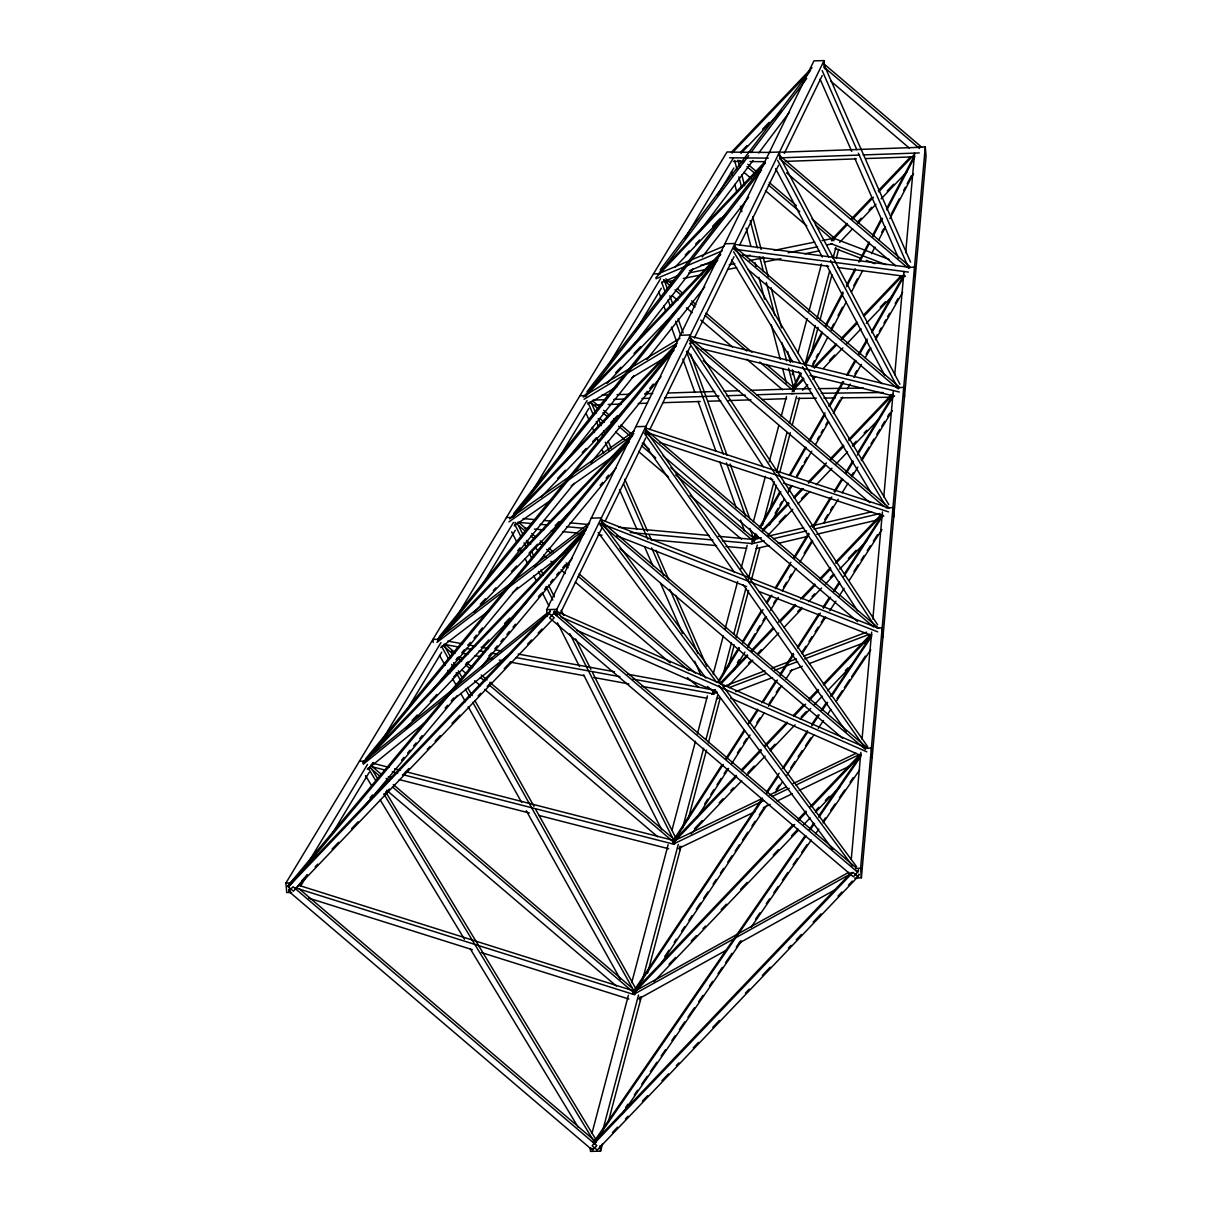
<?xml version="1.0" encoding="UTF-8"?>
<svg xmlns="http://www.w3.org/2000/svg" width="1212" height="1212" viewBox="0 0 1212 1212"><rect width="100%" height="100%" fill="white"/><g stroke="black" fill="none" stroke-linecap="round" stroke-linejoin="round"><path stroke-width="1.5" d="M851.263 859.429L860.853 752.364M862.035 739.214L871.655 632.134M872.837 618.984L882.427 511.918M883.775 496.89L893.199 391.688M894.714 374.781L903.985 271.458M905.682 252.687L914.606 153.121M854.596 878.155L861.384 877.761L860.611 868.216L925.286 146.879L918.499 147.288M861.384 877.761L926.059 156.409L925.286 146.879M591.986 1133.175L628.392 995.279M631.74 982.568L668.145 844.688M671.978 830.159L695.461 741.259M697.37 734.002L707.429 695.885M713.186 674.114L723.246 636.012M725.155 628.755L737.608 581.578M740.956 568.867L747.183 545.279M753.409 521.69L765.393 476.331M769.226 461.817L778.801 425.533M781.195 416.458L786.467 396.506M792.224 374.735L793.178 371.099M797.966 352.95L807.071 318.483M808.98 311.226L821.433 264.049M602.576 1131.099L638.512 995.007M642.345 980.493L678.265 844.416M682.583 828.099L703.657 748.258M706.051 739.184L717.549 695.627M723.291 673.857L731.442 643.011M733.836 633.937L745.804 588.577M748.198 579.503L757.303 545.021M762.575 525.069L774.074 481.512M776.468 472.453L786.997 432.532M789.406 423.458L796.587 396.248M805.207 363.585L815.267 325.483M817.176 318.226L829.644 271.049M832.992 258.338L835.871 247.46M590.123 1147.734L590.471 1151.4L600.591 1151.142L602.5 1143.886M608.257 1122.1L641.315 996.9M769.681 510.631L776.392 485.224M779.74 472.528L790.285 432.608M792.209 425.351L799.39 398.142M647.541 973.312L681.068 846.309M688.249 819.1L706.46 750.137M708.369 742.88L719.867 699.339M728.488 666.676L734.245 644.89M736.154 637.633L748.607 590.456M751.485 579.578L759.621 548.733M810.889 354.586L818.07 327.361M819.979 320.104L831.962 274.745M836.265 258.414L838.674 249.339M550.006 611.03L549.157 613.439L554.217 617.756L293.41 891.168L288.35 886.851L289.183 884.427L548.688 612.393M288.698 891.29L293.046 886.729L596.849 1145.628L592.501 1150.188L288.698 891.29L289.547 888.866M858.505 869.807L857.657 872.231L853.309 876.776L549.521 617.878L553.854 613.333L554.702 610.909L855.611 867.353M858.02 876.655L852.945 872.352L592.138 1145.749L597.198 1150.067L858.02 876.655L858.853 874.246M547.157 616.166L546.733 609.606L813.934 60.858L824.054 60.6L824.584 68.796M557.278 615.908L556.838 609.348L824.054 60.6M559.959 614.105L602.031 527.735M605.318 520.963L645.738 437.956M649.859 429.487L690.264 346.511M694.385 338.042L733.972 256.747M739.759 244.885L778.513 165.271M784.285 153.424L822.221 75.523M793.133 387.007L800.117 373.675M804.48 365.342L821.963 331.997M825.448 325.316L842.931 291.986M846.431 285.305L855.157 268.64M858.657 261.974L869.14 241.961M872.64 235.295L881.382 218.63M886.623 208.615L914.575 155.272M792.512 390.082L801.253 373.402M805.616 365.07L822.221 333.391M825.72 326.725L843.188 293.38M846.688 286.714L855.43 270.034M859.793 261.701L869.413 243.37M872.898 236.704L882.518 218.357M886.881 210.024L914.848 156.666M812.737 363.964L814.479 360.631M816.221 357.298L817.979 353.965M831.084 328.952L833.704 323.952M838.068 315.62L842.446 307.272M853.793 285.608L857.293 278.942M881.76 232.25L883.503 228.916M891.365 213.918L899.243 198.904M903.607 190.572L905.349 187.239M907.106 183.906L911.469 175.573M812.131 367.024L827.857 337.027M831.341 330.346L846.203 302.015M851.445 292.001L862.808 270.337M871.534 253.656L875.034 246.99M878.533 240.324L885.517 226.992M889.896 218.645L913.484 173.634M752.788 538.992L755.606 534.068M759.363 527.508L779.983 491.451M789.376 475.059L805.313 447.198M809.055 440.638L825.008 412.762M828.75 406.217L842.825 381.628M846.582 375.069L855.021 360.312M858.763 353.752L867.216 339.012M871.898 330.815L903.788 275.079M752.758 540.87L756.515 534.31M760.272 527.765L780.892 491.693M790.269 475.301L806.222 447.44M809.964 440.88L824.978 414.655M829.659 406.459L843.734 381.871M847.491 375.311L855.93 360.555M859.672 353.995L867.186 340.89M871.867 332.694L904.697 275.321M775.18 513.267L777.998 508.343M779.877 505.071L781.755 501.798M788.315 490.315L790.194 487.042M796.754 475.574L802.389 465.726M804.253 462.454L807.071 457.53M817.388 439.502L819.267 436.229M821.145 432.942L823.009 429.669M825.827 424.745L827.705 421.473M834.265 410.004L839.901 400.157M854.899 373.932L856.778 370.66M866.156 354.268L868.974 349.344M875.534 337.875L877.412 334.588M879.291 331.315L881.169 328.043M883.972 323.119L885.851 319.847M887.729 316.559L889.608 313.287M895.229 303.454L898.047 298.531M769.529 524.993L784.528 498.753M788.285 492.208L792.042 485.648M796.723 477.452L811.737 451.228M815.479 444.668L828.614 421.715M833.295 413.519L842.688 397.127M847.37 388.931L850.188 384.022M853.93 377.462L861.444 364.342M865.186 357.782L870.822 347.95M875.503 339.754L902.698 292.213M291.683 892.562L286.714 892.517L285.941 882.987L727.018 151.97L733.654 152.03M382.947 738.79L440.971 642.602M456.454 616.953L513.524 522.372M530.932 493.526L587.047 400.536M684.735 238.628L733.093 158.469M306.53 865.444L367.478 764.439M608.318 365.266L660.555 278.699M300.531 886.199L307.303 874.973M331.482 834.901L369.205 772.377M405.959 711.459L441.744 652.147M482.376 584.82L515.267 530.311M558.793 458.166L588.79 408.474M635.209 331.527L661.313 288.244M717.428 195.253L733.866 168.013M718.201 681.341L738.82 647.556M742.759 641.118L761.409 610.545M766.332 602.5L770.256 596.062M775.165 588.017L790.875 562.277M793.83 557.444L808.556 533.31M812.494 526.872L830.159 497.92M834.098 491.481L841.946 478.604M845.885 472.165L852.763 460.908M857.672 452.864L893.032 394.945M718.852 682.023L739.471 648.238M742.426 643.405L763.045 609.621M766.984 603.182L771.892 595.137M775.816 588.699L790.557 564.565M794.481 558.126L809.207 533.992M813.146 527.568L831.796 496.996M834.75 492.163L842.613 479.285M846.537 472.862L853.415 461.59M857.338 455.151L893.683 395.627M737.381 662.706L739.35 659.48M748.183 644.996L755.061 633.74M757.03 630.528L759.969 625.695M762.924 620.862L764.893 617.65M773.726 603.167L775.695 599.955M783.543 587.078L786.497 582.245M789.436 577.427L791.406 574.2M804.177 553.293L812.025 540.416M824.796 519.493L827.751 514.676M830.69 509.843L832.659 506.631M851.324 476.058L853.278 472.832M861.141 459.969L869.004 447.092M870.958 443.88L873.913 439.047M876.852 434.229L879.806 429.396M881.76 426.185L884.715 421.352M887.654 416.519L889.623 413.307M733.124 671.433L744.91 652.117M747.865 647.299L766.514 616.726M770.453 610.287L778.301 597.41M782.24 590.986L795.981 568.458M799.92 562.02L812.676 541.097M823.493 523.402L838.219 499.268M842.143 492.829L848.036 483.179M851.975 476.74L857.869 467.09M861.793 460.651L892.244 410.777M674.796 838.189L721.822 764.939M725.897 758.56L744.304 729.897M748.395 723.519L757.591 709.187M761.681 702.808L775.983 680.523M780.073 674.145L793.36 653.435M797.451 647.072L818.918 613.62M823.009 607.257L829.144 597.698M833.235 591.32L839.371 581.775M844.476 573.806L881.275 516.463M673.13 842.476L723.216 764.439M726.291 759.651L744.683 730.987M749.789 723.019L757.97 710.277M763.075 702.324L777.392 680.023M780.452 675.235L793.754 654.541M797.829 648.162L820.327 613.12M823.387 608.348L830.538 597.198M834.629 590.835L839.749 582.866M843.84 576.488L882.669 515.964M704.702 803.92L707.778 799.147M710.838 794.36L713.913 789.588M716.974 784.815L721.064 778.437M724.125 773.665L727.2 768.878M737.411 752.955L740.487 748.183M743.547 743.395L746.622 738.623M756.833 722.7L759.909 717.913M769.105 703.581L773.195 697.218M776.256 692.431L779.331 687.658M801.814 652.617L805.904 646.238M808.965 641.466L812.04 636.694M815.1 631.906L818.176 627.134M821.236 622.362L824.296 617.575M853.945 571.382L858.035 565.019M861.096 560.232L864.171 555.46M867.231 550.687L870.307 545.9M873.367 541.128L877.458 534.75M696.915 817.767L728.594 768.393M731.669 763.605L750.061 734.942M754.152 728.563L764.378 712.641M768.469 706.263L781.755 685.568M785.846 679.19L791.981 669.645M802.192 653.707L825.705 617.075M829.796 610.712L835.932 601.152M838.992 596.38L844.097 588.411M849.218 580.442L881.927 529.477M550.278 611.121L547.809 614.863L363.433 764.075M634.209 990.219L762.348 798.375M766.56 792.087L779.164 773.211M782.301 768.499L807.51 730.76M811.722 724.473L818.024 715.035M821.175 710.323L826.417 702.46M830.629 696.173L870.534 636.406M633.3 993.234L762.484 799.814M766.681 793.527L778.24 776.241M783.482 768.378L807.646 732.199M811.843 725.912L819.191 714.913M822.342 710.187L827.599 702.324M831.796 696.036L871.716 636.285M664.767 956.48L668.963 950.193M674.22 942.33L676.311 939.179M681.568 931.316L684.719 926.604M688.916 920.317L692.067 915.605M696.279 909.303L700.475 903.016M703.627 898.304L707.823 892.017M713.08 884.154L716.231 879.427M720.428 873.14L723.579 868.428M727.776 862.141L731.987 855.839M735.139 851.127L739.335 844.84M742.486 840.113L747.743 832.25M751.94 825.963L755.091 821.251M759.288 814.964L763.499 808.677M776.089 789.8L779.24 785.088M790.8 767.787L794.996 761.5M798.147 756.773L802.359 750.486M805.51 745.774L810.752 737.911M837.007 698.597L842.264 690.734M844.37 687.583L849.612 679.72M851.718 676.584L865.368 656.131M659.646 965.782L766.772 805.389M775.18 792.815L782.528 781.816M786.724 775.513L814.04 734.639M818.236 728.351L823.493 720.489M827.69 714.186L830.841 709.474M836.098 701.612L870.746 649.723M594.637 1140.689L805.041 835.75M809.328 829.523L813.616 823.296M818.994 815.524L859.778 756.394M593.456 1143.992L805.995 835.947M810.298 829.72L814.585 823.493M818.888 817.267L860.747 756.591M625.71 1107.389L627.861 1104.268M634.3 1094.936L637.512 1090.27M641.815 1084.043L647.178 1076.271M650.405 1071.605L656.843 1062.273M661.131 1056.046L665.433 1049.819M671.872 1040.487L675.084 1035.821M679.387 1029.594L684.75 1021.822M687.977 1017.156L694.415 1007.808M698.703 1001.597L703.005 995.37M709.444 986.038L712.656 981.372M718.034 973.584L722.322 967.358M725.549 962.692L731.987 953.359M736.275 947.133L740.577 940.906M755.606 919.135L759.894 912.909M766.332 903.576L769.559 898.91M773.847 892.683L778.134 886.457M782.437 880.23L787.8 872.458M793.163 864.671L797.466 858.46M801.753 852.233L807.131 844.446M823.221 821.115L825.372 817.994M830.735 810.222L835.038 803.995M839.325 797.769L844.703 789.997M850.067 782.21L853.278 777.543M622.377 1113.813L741.532 941.118M751.198 927.104L811.313 839.977M815.6 833.765L818.827 829.084M823.115 822.872L859.611 769.968M660.267 269.852L810.48 70.478M662.161 270.382L748.652 155.59M750.925 152.576L806.692 78.553M699.566 231.492L753.046 160.499M758.742 152.954L789.466 112.171M587.017 391.703L764.833 163.272M587.275 393.961L761.59 170.013M629.013 350.98L692.931 268.867M702.233 256.929L748.713 197.208M856.46 877.912L859.232 874.413M513.736 513.494L720.337 254.565M512.373 517.509L717.792 260.065M564.247 463.029L633.906 375.735M646.89 359.464L704.733 286.956M439.214 636.755L675.902 345.799M437.471 641.012L674.16 350.056M517.675 550.748L520.054 547.824M644.935 394.309L647.314 391.385M649.693 388.461L653.268 384.083M495.708 579.866L574.2 483.376M590.85 462.908L661.025 376.644M365.888 758.485L632.634 435.638M367.387 758.651L629.331 441.607M455.97 659.843L458.363 656.934M461.969 652.571L464.378 649.662M467.983 645.299L470.377 642.39M473.983 638.027L476.392 635.118M478.801 632.209L482.391 627.846M600.152 485.33L602.561 482.421M606.167 478.058L608.56 475.149M431.033 691.991L517.539 587.29M534.371 566.928L616.075 468.029M585.76 529.856L287.683 886.017L290.107 885.002L451.273 692.431M453.697 689.537L584.548 533.174M370.024 797.935L372.448 795.042M401.536 760.288L403.96 757.394M407.596 753.046L410.02 750.152M413.656 745.819L416.08 742.911M419.716 738.578L422.124 735.684M445.152 708.172L447.576 705.278M451.212 700.93L453.636 698.036M488.769 656.04L491.193 653.147M494.829 648.814L497.253 645.905M500.889 641.572L503.313 638.679M506.949 634.33L509.373 631.437M513.009 627.089L515.433 624.195M538.461 596.683L540.87 593.789M544.506 589.441L546.93 586.547M550.566 582.199L552.99 579.306M556.626 574.973L559.05 572.064M562.686 567.731L565.11 564.837M296.122 888.123L307.03 875.094M362.767 808.495L457.272 695.567M481.512 666.6L572.397 558.02M751.804 541.931L753.985 539.537L761.333 537.81M731.563 152.061L812.025 67.721M732.018 153.121L808.586 72.856M740.517 152.288L747.016 145.485M762.59 129.169L769.075 122.367M740.971 153.348L781.21 111.186M659.358 272.518L764.863 161.923M655.904 277.669L765.317 162.984M685.265 254.99L689.173 250.899M695.673 244.066L699.582 239.976M712.611 226.311L720.428 218.13M675.296 266.973L726.094 213.721M583.245 397.082L720.307 253.414M585.017 396.763L720.776 254.459M615.726 372.66L620.938 367.191M633.997 353.51L640.527 346.662M607.045 383.295L677.538 309.408M509.722 518.918L677.114 343.45M512.782 517.266L676.266 345.875M557.611 478.346L565.398 470.195M582.26 452.5L586.153 448.425M592.653 441.622L596.546 437.547M610.818 422.579L617.302 415.777M541.203 497.087L622.938 411.398M437.502 639.391L633.861 433.563M440.562 637.724L629.119 440.062M480.285 604.182L485.482 598.728M493.284 590.547L495.89 587.82M511.494 571.458L516.691 566.004M529.705 552.384L537.507 544.203M555.702 525.114L558.308 522.387M474.24 612.045L575.67 505.722M831.538 239.718L847.112 223.387M851.006 219.311L871.761 197.556M878.245 190.754L910.682 156.742M831.993 240.779L847.567 224.447M852.748 219.008L873.519 197.253M878.7 191.814L913.742 155.075M857.354 222.266L861.247 218.19M869.034 210.024L871.64 207.297M887.199 190.981L893.698 184.179M839.643 242.37L852.627 228.765M857.808 223.326L875.973 204.283M881.169 198.844L907.121 171.634M362.706 762.59L586.714 527.765M363.161 763.651L585.881 530.189M412.05 720.489L417.261 715.035M430.29 701.369L436.805 694.552M453.727 676.796L457.636 672.705M465.453 664.509L468.059 661.782M482.376 646.769L488.89 639.936M504.525 623.559L509.737 618.09M370.842 765.226L373.432 762.5M406.005 728.367L527.129 601.394M288.35 886.851L549.157 613.439M302.076 880.548L307.287 875.079M315.12 866.868L317.726 864.141M332.073 849.097L338.587 842.264M351.631 828.599L358.146 821.766M384.234 794.421L389.446 788.951M402.49 775.286L409.005 768.453M427.26 749.304L429.866 746.577M435.093 741.108L440.304 735.639M452.046 723.337L459.863 715.125M478.119 695.991L480.725 693.264M487.254 686.431L491.163 682.326M504.207 668.66L510.722 661.813M527.674 644.042L531.583 639.951M538.113 633.118L542.022 629.013M793.072 388.961L803.495 378.038M813.919 367.115L836.068 343.905M841.264 338.436L856.899 322.059M863.414 315.226L901.183 275.639M792.239 391.385L803.965 379.083M814.373 368.16L836.522 344.95M841.734 339.496L857.369 323.104M863.868 316.287L902.955 275.321M829.402 360.509L834.613 355.04M880.2 307.257L885.411 301.788M802.511 390.234L807.722 384.765M812.934 379.311L815.54 376.584M823.357 368.387L842.885 347.905M846.794 343.814L861.126 328.785M866.338 323.331L892.38 296.016M754.621 538.173L757.242 535.446M762.454 529.962L788.573 502.601M793.784 497.132L801.617 488.921M808.146 482.073L826.417 462.923M830.341 458.818L843.385 445.137M848.612 439.653L891.684 394.506M752.485 541.961L757.697 536.492M762.924 531.023L789.027 503.647M794.254 498.177L803.389 488.603M808.601 483.133L825.584 465.332M830.796 459.863L843.855 446.183M849.067 440.713L893.456 394.188M779.271 521.963L785.8 515.13M801.465 498.708L806.677 493.239M852.369 445.334L856.278 441.229M864.111 433.032L866.731 430.29M767.984 535.34L792.784 509.343M798.011 503.859L809.752 491.542M816.282 484.709L831.947 468.286M835.856 464.181L847.612 451.864M852.824 446.395L878.942 419.034M720.049 683.356L747.289 654.798M751.182 650.723L773.241 627.589M778.437 622.15L795.299 604.47M800.496 599.031L814.767 584.063M819.963 578.624L830.341 567.746M835.522 562.307L880.942 514.691M712.717 692.582L715.307 689.855M720.504 684.416L747.743 655.859M751.637 651.783L773.695 628.649M780.18 621.847L795.754 605.53M802.238 598.728L815.221 585.123M820.418 579.684L830.796 568.807M835.977 563.368L882.7 514.388M748.471 663.191L751.061 660.464M757.545 653.677L761.439 649.587M797.769 611.499L801.662 607.424M812.04 596.546L814.646 593.819M830.205 577.503L832.811 574.776M848.37 558.459L856.157 550.293M728.154 686.022L752.803 660.176M758 654.738L778.755 632.967M783.952 627.528L802.117 608.485M808.601 601.682L821.584 588.078M825.478 584.002L834.553 574.473M839.749 569.034L867.004 540.476M675.099 839.401L736.214 775.332M741.426 769.878L760.924 749.44M764.833 745.35L786.936 722.17M793.436 715.353L803.844 704.445M809.04 698.991L818.145 689.461M823.342 684.007L870.155 634.937M672.963 843.188L736.669 776.392M741.88 770.938L761.378 750.486M765.287 746.41L787.391 723.231M793.89 716.413L805.601 704.142M809.495 700.051L818.6 690.507M823.796 685.068L871.913 634.618M694.461 828.72L702.263 820.539M719.17 802.829L723.079 798.738M730.881 790.557L733.472 787.83M747.789 772.832L754.288 766.014M769.893 749.667L775.089 744.213M801.102 716.943L806.298 711.489M845.309 670.6L847.915 667.873M691.022 833.871L741.744 780.71M746.94 775.256L765.151 756.167M770.347 750.713L795.057 724.821M800.253 719.367L810.661 708.459M814.555 704.369L822.357 696.188M827.569 690.734L852.278 664.843M632.74 992.719L792.936 824.796M798.147 819.327L805.965 811.146M809.858 807.041L860.656 753.803M633.194 993.779L794.693 824.478M798.602 820.388L806.419 812.192M811.631 806.737L861.126 754.849M669.054 964.267L675.569 957.45M691.204 941.057L696.415 935.603M702.93 928.771L705.52 926.044M721.155 909.651L726.367 904.197M740.699 889.184L747.198 882.351M773.256 855.051L778.468 849.582M791.481 835.932L797.996 829.099M816.237 809.995L818.842 807.268M825.342 800.435L829.25 796.345M653.889 981.705L798.45 830.159M803.662 824.705L810.177 817.873M815.388 812.419L840.128 786.467M595.592 1140.598L851.188 872.655M612.393 1132.599L617.605 1127.145M625.422 1118.934L628.043 1116.207M642.375 1101.163L647.602 1095.693M661.949 1080.665L668.463 1073.832M676.281 1065.621L678.902 1062.894M693.234 1047.85L698.46 1042.381M712.808 1027.352L719.322 1020.504M745.41 993.173L749.319 989.068M762.363 975.402L770.181 967.191M788.436 948.057L791.042 945.33M796.254 939.861L801.48 934.391M813.207 922.09L821.039 913.878M837.992 896.107L841.901 892.017M848.43 885.169L852.339 881.079M831.447 240.627L833.901 238.34L889.29 259.504M363.812 761.439L546.718 613.423M367.281 769.287L427.275 720.746M452.152 700.612L512.146 652.071M437.365 639.557L589.714 522.948M436.926 642.405L587.775 526.932M440.774 647.541L488.572 610.969M512.464 592.668L564.747 552.657M510.919 517.675L634.088 431.184M508.919 521.872L632.103 435.381M514.297 525.826L552.793 498.783M571.276 485.815L614.393 455.545M584.457 395.809L679.947 338.3M584.063 399.263L676.326 343.708M587.881 404.126L617.029 386.583M631.588 377.811L665.585 357.343M634.3 991.477L848.748 872.337M633.906 994.294L851.657 873.337M638.694 998.87L726.124 950.299M739.335 942.966L835.007 889.82M674.175 840.825L762.56 798.299M769.362 795.027L786.361 786.846M793.163 783.573L856.051 753.319M673.675 843.916L763.757 800.571M772.256 796.481L789.254 788.3M796.057 785.028L858.944 754.758M678.447 848.521L754.924 811.722M763.424 807.631L770.226 804.359M777.028 801.087L792.315 793.724M799.117 790.451L850.112 765.908M657.934 273.957L724.094 246.112M656.025 278.76L722.185 250.914M661.525 282.547L678.947 275.215M689.386 270.821L713.762 260.565M724.594 686.174L764.923 670.827M771.938 668.16L796.496 658.828M803.511 656.162L866.641 632.134M711.702 694.279L716.974 692.279M729.245 687.613L766.075 673.599M774.847 670.266L797.647 661.585M804.662 658.919L869.549 634.24M716.428 698.93L719.928 697.597M735.714 691.597L772.544 677.584M790.072 670.918L802.359 666.236M809.374 663.57L865.489 642.224M768.681 536.068L803.586 527.826M810.934 526.099L871.564 511.782M751.455 543.885L764.317 540.84M773.514 538.673L806.586 530.871M813.934 529.129L880.063 513.524M756.106 548.597L768.969 545.552M778.165 543.385L807.556 536.446M816.736 534.28L877.367 519.963M700.612 265.292L711.641 263.049M746.607 255.944L750.273 255.202M774.195 250.339L814.676 242.112M822.039 240.612L833.068 238.37M688.78 272.973L705.339 269.609M729.26 264.746L734.775 263.625M749.486 260.641L764.211 257.641M788.133 252.778L817.57 246.793M826.766 244.93L832.28 243.809M666.797 281.835L674.145 280.351M683.356 278.472L701.748 274.73M727.503 269.503L736.699 267.625M764.302 262.019L780.861 258.656M804.783 253.793L819.494 250.793M907.727 267.504L914.515 267.11L915.287 276.639M896.941 387.734L903.728 387.325L904.5 396.869M886.154 507.949L892.956 507.555L893.729 517.085M877.079 628.074L882.184 627.771L882.942 637.315M866.292 748.304L871.383 748.001L872.155 757.53M855.52 868.519L860.611 868.216M781.089 152.212L921.287 147.258M780.967 157.818L859.475 155.045M863.217 154.924L919.287 152.939M785.3 161.393L856.323 158.878M865.671 158.56L914.272 156.833M602 395.157L609.515 394.915M617.029 394.673L630.179 394.248M645.208 393.764L652.723 393.506M667.751 393.021L714.716 391.506M724.109 391.203L739.153 390.703M750.425 390.34L793.633 388.946M593.138 400.081L606.288 399.657M613.802 399.399L625.074 399.036M641.981 398.49L649.496 398.248M664.524 397.763L719.004 395.991M726.518 395.748L745.304 395.142M756.576 394.779L794.148 393.552M595.016 404.899L602.531 404.656M608.166 404.475L621.317 404.05M638.224 403.49L647.617 403.187M662.646 402.702L700.218 401.49M707.732 401.248L720.882 400.824M728.397 400.566L750.94 399.839M762.212 399.475L786.633 398.687M769.408 152.318L779.513 152.045L779.952 158.605M831.523 238.552L834.886 238.461M724.867 243.779L734.987 243.521L735.305 248.445M680.326 335.239L690.446 334.966L690.991 343.178M791.754 389.158L795.133 389.067M635.8 426.685L645.905 426.427L646.45 434.623M591.259 518.145L601.379 517.888L601.803 524.448M752.001 539.749L755.364 539.658M546.733 609.606L556.838 609.348M712.247 690.355L715.61 690.279M672.478 840.961L675.857 840.886M632.725 991.552L636.088 991.477M592.956 1142.159L596.334 1142.083M793.921 388.931L810.813 388.734M818.327 388.628L863.383 388.082M791.178 393.627L811.828 393.385M821.221 393.264L883.169 392.506M797.617 398.4L816.388 398.172M823.887 398.081L835.159 397.945M840.795 397.869L889.593 397.263M731.366 152.136L770.09 152.424M729.609 157.818L768.317 158.105M733.396 161.423L744.456 161.514M749.986 161.56L764.727 161.666M653.495 273.806L660.131 273.867M580.003 395.642L586.638 395.703M506.48 517.479L511.449 517.524M437.941 639.36L432.957 639.315L433.214 642.496M359.464 761.151L366.085 761.212M285.941 882.987L290.91 883.033M523.099 518.569L534.371 519.584M543.764 520.448L551.278 521.13M558.793 521.811L562.55 522.145M570.064 522.827L588.835 524.538M618.893 527.265L709.05 535.446M718.443 536.295L754.122 539.537M517.585 522.281L532.613 523.645M540.128 524.326L547.642 525.008M555.157 525.69L558.914 526.023M566.428 526.705L583.336 528.25M630.285 532.507L712.929 540.007M722.322 540.855L752.364 543.582M524.993 528.235L528.75 528.568M534.386 529.083L543.779 529.932M551.278 530.614L555.035 530.962M562.55 531.644L577.579 533.007M598.243 534.871L602 535.219M650.829 539.658L716.565 545.612M725.958 546.476L746.622 548.339M736.563 244.612L910.515 267.473M738.153 249.717L908.364 272.079M742.638 254.99L828.675 266.307M838.022 267.534L905.364 276.381M447.804 641.103L462.62 643.83M468.18 644.86L475.589 646.223M481.149 647.238L488.557 648.602M495.966 649.965L501.526 650.98M518.206 654.056L614.545 671.766M627.513 674.16L712.732 689.825M443.895 644.314L458.727 647.041M466.135 648.405L471.695 649.42M479.104 650.783L484.664 651.814M492.072 653.177L497.632 654.192M516.16 657.601L619.908 676.675M632.876 679.068L714.383 694.052M451.076 651.238L454.773 651.92M462.181 653.283L467.741 654.298M475.149 655.662L480.709 656.692M488.118 658.04L491.83 658.722M499.238 660.085L502.95 660.767M510.358 662.131L584.457 675.766M593.728 677.463L628.922 683.947M641.89 686.325L706.732 698.248M855.854 870.458L858.611 871.034M692.007 336.694L899.789 387.704M689.734 340.557L899.349 392.037M701.49 348.768L800.784 373.16M809.98 375.417L894.562 396.188M372.569 763.151L389.067 767.393M394.551 768.802L400.051 770.211M405.55 771.635L675.023 840.81M370.236 766.287L384.901 770.044M392.233 771.938L397.733 773.347M403.232 774.756L674.539 844.416M388.234 776.771L391.9 777.71M399.233 779.589L529.386 813.01M538.552 815.358L668.691 848.779M299.076 885.427L635.436 991.446M294.758 887.638L634.709 994.794M308.696 898.107L472.377 949.708M481.376 952.541L628.876 999.036M590.865 1148.234L593.41 1149.052M647.405 428.578L889.108 507.964M645.042 431.911L888.532 511.888M660.01 442.592L772.802 479.649M783.543 483.164L883.806 516.1M830.735 243.567L886.123 264.716M835.129 248.49L861.096 258.398M866.277 260.383L874.943 263.686M601.107 519.706L878.427 628.225M603.879 524.675L877.685 631.831M616.756 535.795L746.637 586.623M758.924 591.441L871.246 635.391M556.611 611.348L867.731 748.501M560.883 616.953L866.807 751.819M576.988 630.391L716.989 692.113M730.806 698.203L860.444 755.349M823.342 63.372L921.756 147.243M823.918 67.008L919.484 148.455M830.993 81.295L909.424 148.152M780.255 156.06L909.53 266.231M779.407 158.484L907.258 267.428M786.558 172.831L895.729 265.867M747.819 164.241L756.364 171.528M769.211 182.467L796.299 205.555M811.995 218.933L834.81 238.385M739.835 160.575L742.683 163.014M746.971 166.65L755.53 173.952M768.363 184.891L799.738 211.63M815.434 224.993L833.977 240.794M744.047 172.422L751.182 178.497M765.439 190.663L806.798 225.902M735.699 247.521L898.759 386.476M733.427 248.718L896.471 387.673M747.683 269.125L882.124 383.704M665.767 278.805L671.509 283.699M677.25 288.592L683.007 293.486M691.628 300.834L695.93 304.515M705.99 313.075L751.955 352.253M766.317 364.494L793.602 387.749M663.479 280.002L670.66 286.123M674.978 289.789L680.72 294.683M690.779 303.258L695.082 306.924M705.142 315.499L746.804 350.995M759.727 362.024L794.208 391.4M672.069 295.576L677.811 300.47M686.431 307.818L692.173 312.711M700.794 320.059L732.396 346.996M746.759 359.237L782.679 389.84M691.188 338.981L887.972 506.677M690.34 341.405L884.245 506.661M703.233 360.646L869.852 502.647M645.208 429.215L878.624 628.134M645.814 432.866L873.458 626.862M663.07 455.833L857.581 621.605M592.244 400.627L599.395 406.717M603.682 410.368L609.409 415.246M613.696 418.913L616.56 421.337M620.847 425.003L632.285 434.744M642.299 443.289L649.45 449.379M670.903 467.665L755.288 539.567M589.971 401.823L598.546 409.141M602.849 412.792L607.136 416.443M618.574 426.2L630.013 435.956M641.466 445.698L655.768 457.894M675.781 474.952L754.455 541.991M599.925 418.564L604.212 422.23M615.666 431.972L624.241 439.289M638.542 451.485L668.585 477.073M690.037 495.36L741.517 539.234M602.106 521.902L867.837 748.349M599.834 523.099L865.55 749.546M619.908 548.46L842.537 738.199M518.736 522.478L527.356 529.826M531.674 533.492L535.977 537.158M540.294 540.84L543.158 543.279M548.9 548.188L553.217 551.854M566.14 562.868L569.019 565.322M579.063 573.882L695.415 673.039M515.024 522.448L525.084 531.007M530.826 535.916L533.704 538.355M539.446 543.249L542.325 545.703M546.627 549.369L550.93 553.051M565.307 565.292L568.17 567.731M578.23 576.306L688.825 670.569M707.505 686.477L714.686 692.597M526.478 540.461L530.795 544.143M535.098 547.809L537.976 550.263M543.718 555.157L546.597 557.611M550.899 561.277L553.778 563.731M560.959 569.852L565.262 573.518M575.321 582.093L670.115 662.873M687.355 677.569L698.839 687.355M553.854 613.333L857.657 872.231M445.243 644.314L455.318 652.92M459.651 656.601L462.529 659.055M466.847 662.737L472.604 667.645M481.255 675.023L487.012 679.932M489.906 682.386L674.327 839.552M442.956 645.511L453.03 654.101M457.363 657.798L461.681 661.479M465.999 665.161L470.332 668.842M480.406 677.432L484.739 681.129M489.057 684.81L674.917 843.204M461.651 669.721L465.984 673.402M474.619 680.765L480.391 685.674M484.709 689.355L657.601 836.704M371.72 766.151L381.78 774.71M386.083 778.392L388.961 780.831M393.264 784.512L631.694 987.704M369.448 767.347L379.492 775.907M392.43 786.921L635.164 993.795M386.643 790.254L616.453 986.113M299.652 889.214L596.243 1141.977M601.864 522.478L856.626 866.762M599.955 524.66L716.686 682.401M718.928 685.431L852.49 865.913M598.167 532.492L705.914 678.099M714.883 690.234L832.735 849.491M645.36 429.609L867.61 746.577M644.239 433.138L863.247 745.456M643.496 442.607L734.563 572.488M743.244 584.851L846.234 731.73M689.992 338.284L877.609 624.771M689.522 343.223L875.064 626.543M687.658 351.253L763.318 466.802M770.574 477.892L857.641 610.848M288.789 889.457L290.713 892.441M371.978 769.272L377.856 778.998M385.689 791.966L595.395 1138.674M368.175 768.075L376.008 781.028M383.856 793.996L595.501 1143.946M365.494 775.604L371.372 785.331M380.189 799.905L464.469 939.239M470.347 948.966L578.139 1127.175M734.623 246.945L888.744 504.525M733.624 251.732L800.511 363.509M802.435 366.751L884.836 504.45M731.684 259.913L792.754 361.964M798.572 371.69L871.261 493.178M444.486 646.072L450.94 657.631M453.712 662.6L455.56 665.903M458.318 670.857L462.014 677.463M467.544 687.386L472.165 695.643M474.937 700.597L533.977 806.359M535.825 809.661L635.482 988.113M441.441 646.178L448.819 659.404M451.591 664.358L453.44 667.66M456.212 672.615L460.818 680.886M465.438 689.143L470.044 697.4M472.816 702.369L635.209 993.189M439.532 655.404L445.077 665.312M447.834 670.266L449.682 673.569M452.455 678.538L456.151 685.144M460.757 693.4L465.378 701.672M468.135 706.626L521.66 802.465M526.266 810.722L620.377 979.266M779.24 155.59L899.955 384.219M777.604 160.272L828.72 257.065M830.478 260.398L898.319 388.9M775.604 168.619L822.312 257.065M826.72 265.413L884.866 375.553M554.005 611.439L555.702 614.666M518.797 526.19L523.039 534.613M526.432 541.34L528.129 544.718M531.523 551.445L534.053 556.49M540.84 569.958L543.385 575.018M548.475 585.108L554.399 596.895M561.186 610.363L563.731 615.408M575.594 638.982L590.865 669.282M592.562 672.645L675.629 837.613M514.691 524.266L521.463 537.734M524.008 542.794L526.553 547.839M529.099 552.884L531.644 557.944M538.431 571.413L540.961 576.457M546.051 586.563L552.839 600.031M569.792 633.694L674.917 842.431M511.661 531.856L516.751 541.946M520.145 548.688L521.827 552.051M525.22 558.793L527.765 563.838M533.704 575.624L536.249 580.669M542.173 592.456L548.96 605.924M557.444 622.756L579.487 666.524M583.714 674.933L661.722 829.811M823.842 64.206L910.56 262.125M822.16 70.569L856.839 149.743M858.354 153.182L908.879 268.488M820.085 79.128L851.748 151.409M854.763 158.302L898.501 258.126M591.395 403.02L595.94 413.413M598.228 418.61L601.258 425.533M603.531 430.73L605.046 434.199M608.091 441.123L611.121 448.061M624.786 479.225L647.556 531.189M649.071 534.659L651.344 539.855M655.904 550.248L668.797 579.684M675.629 595.274L706.747 666.282M587.911 402.399L593.213 414.519M596.259 421.443L598.531 426.639M601.561 433.578L603.091 437.032M605.364 442.228L609.151 450.894M623.574 483.8L647.859 539.219M651.647 547.885L663.797 575.594M669.872 589.456L697.945 653.541M586.153 413.474L589.199 420.397M592.229 427.336L594.501 432.532M596.774 437.714L598.304 441.183M602.091 449.849L603.606 453.303M619.544 489.678L636.997 529.523M644.587 546.839L652.935 565.883M660.525 583.199L682.538 633.437M694.673 661.146L700.748 675.008M664.1 279.79L667.282 288.638M669.812 295.728L672.993 304.591M678.069 318.756L683.159 332.921M690.779 354.177L726.973 455.121M730.154 463.984L749.834 518.887M661.676 282.245L665.479 292.88M668.024 299.97L670.569 307.045M675.645 321.21L680.735 335.391M686.447 351.328L723.276 454.045M726.458 462.908L745.501 516.039M749.955 528.432L754.394 540.825M658.707 291.622L661.237 298.697M663.782 305.788L665.691 311.105M671.403 327.043L676.478 341.208M682.841 358.919L694.9 392.567M698.082 401.43L715.853 451.015M719.67 461.636L736.184 507.692M740.623 520.084L744.441 530.72M738.002 160.181L739.896 167.468M741.789 174.77L744.622 185.694M752.667 216.675L761.181 249.475M763.075 256.777L768.287 276.821M771.12 287.744L781.528 327.846M787.679 351.541L790.527 362.464M792.421 369.751L795.723 382.507M734.608 160.408L736.987 169.529M738.865 176.816L741.714 187.754M750.228 220.554L757.318 247.884M759.697 257.005L763.469 271.579M766.317 282.517L774.832 315.317M781.922 342.648L786.664 360.873M788.558 368.16L794.224 390.037M731.487 171.604L732.427 175.255M734.805 184.36L736.699 191.647M740.471 206.237L741.895 211.691M746.153 228.098L750.879 246.324M755.137 262.731L756.091 266.367M758.924 277.306L764.605 299.167M771.226 324.68L780.225 359.313M782.588 368.418L786.376 383.007M679.75 846.279L680.114 849.945M639.997 996.87L640.345 1000.536M600.061 1145.658L600.591 1151.142"/></g></svg>
